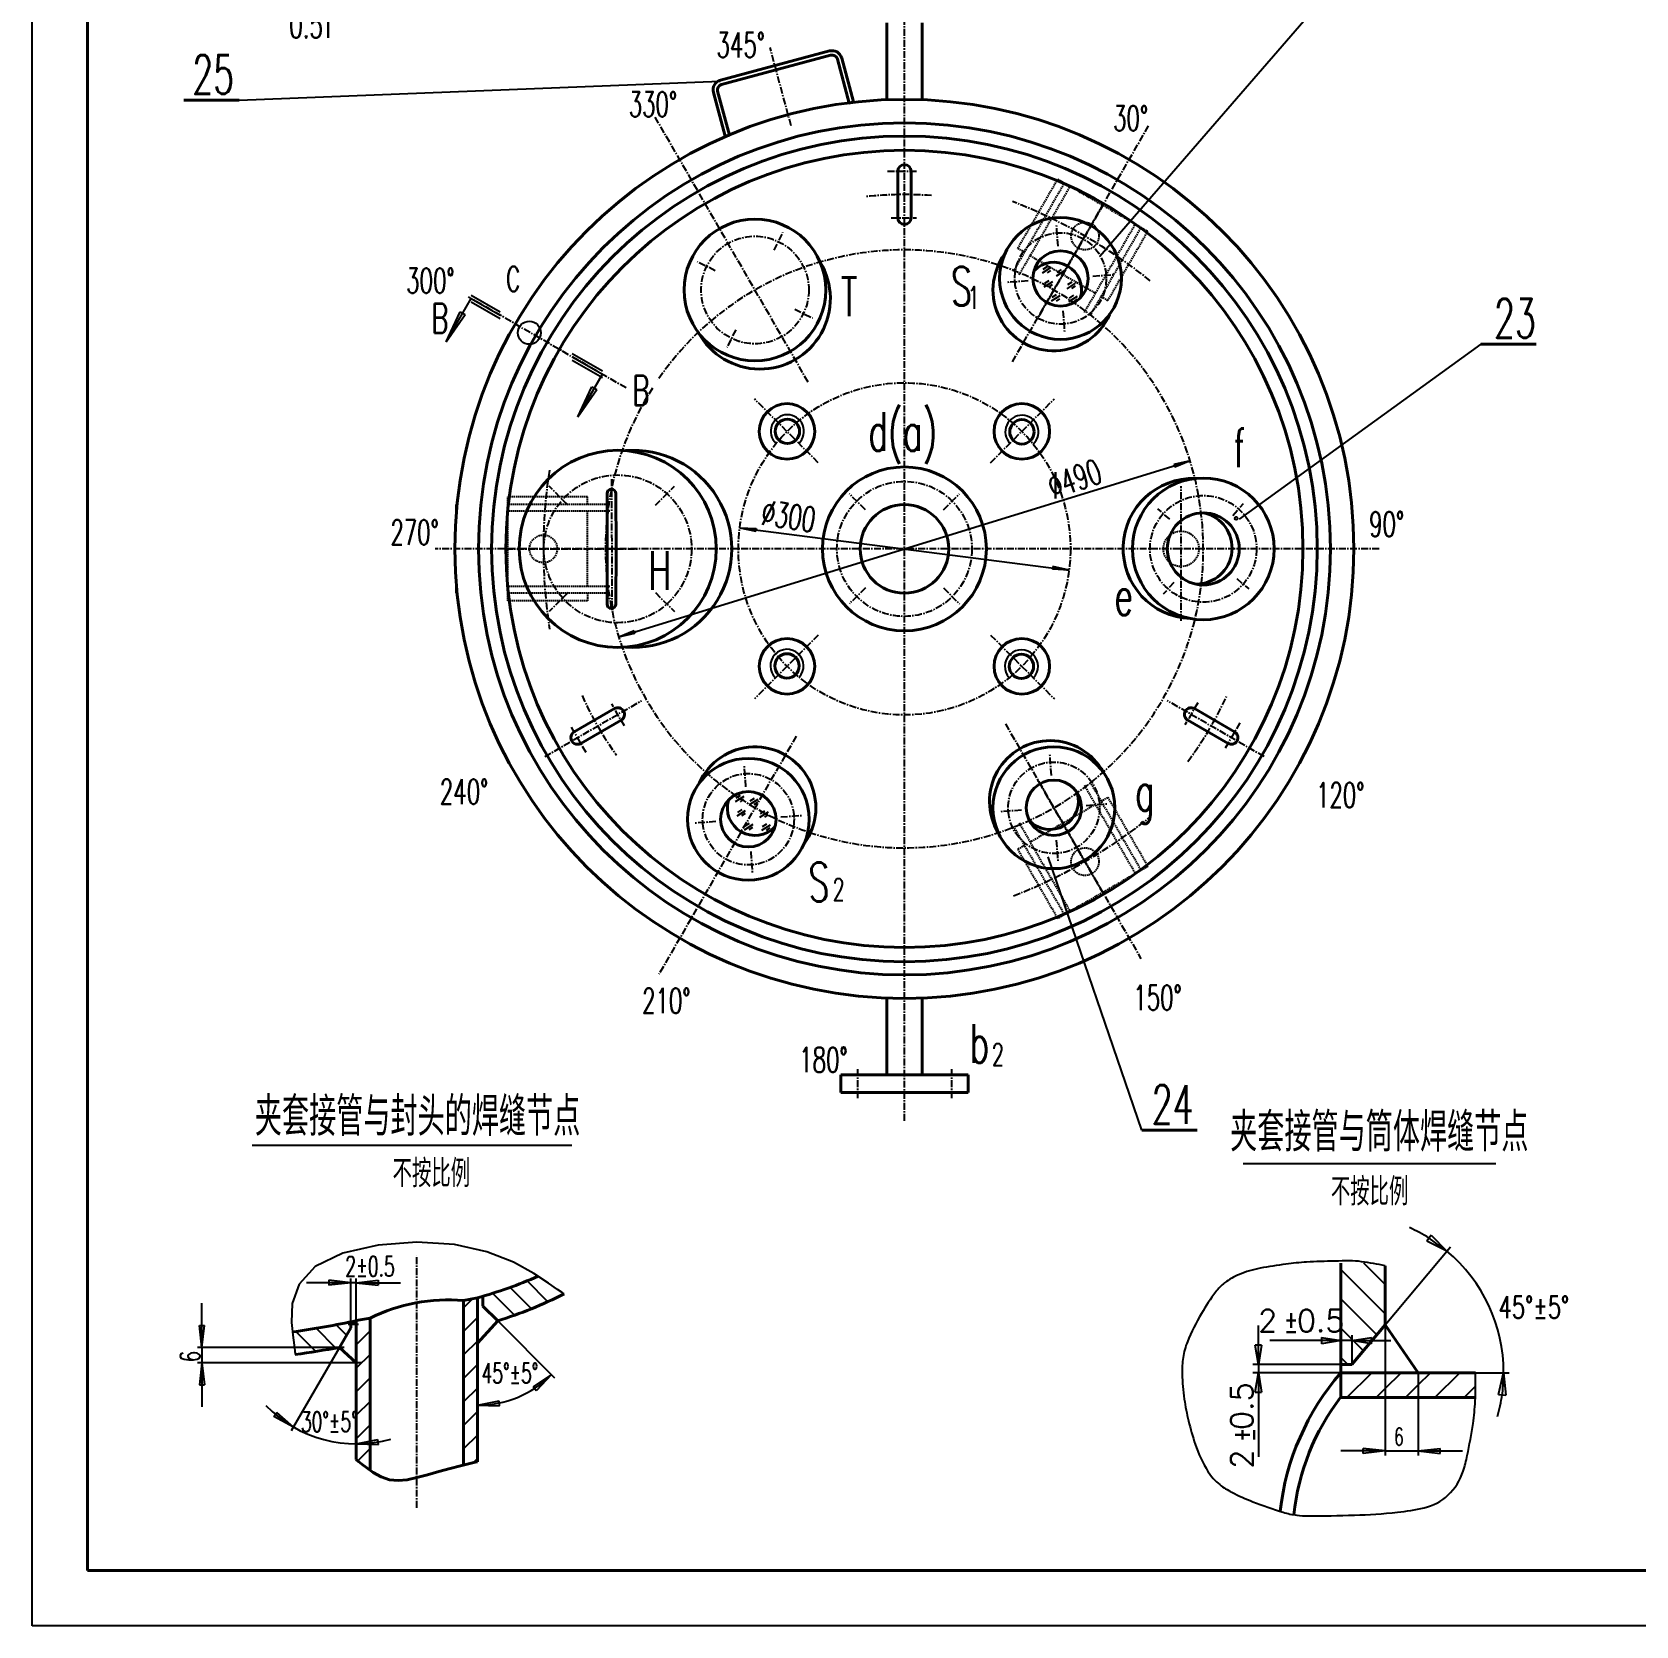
# Model space of a CAD drawing. Header units: inches. Extents: x 22 to 616, y 7 to 848.
# Drawn here: x 22.1 to 311.8, y 6.7 to 294.6 of the extents above; entities that cross this region are included whole.
import ezdxf

# ---------------------------------------------------------------- set-up
doc = ezdxf.new("R2010")
doc.units = ezdxf.units.IN
doc.header["$MEASUREMENT"] = 0
doc.linetypes.add('CENTER', pattern=[2, 1.25, -0.25, 0.25, -0.25])
doc.linetypes.add('HIDDEN', pattern=[0.375, 0.25, -0.125])
doc.layers.get('DEFPOINTS').update_dxf_attribs({"lineweight": 25})
for name, color, linetype, lineweight in [('1', 1, 'Continuous', 40), ('10', 7, 'Continuous', 25), ('2', 3, 'CENTER', 25), ('3', 5, 'HIDDEN', 25), ('4', 7, 'Continuous', 25), ('5', 7, 'Continuous', 25), ('9', 3, 'CENTER', 25)]:
    doc.layers.add(name, color=color, linetype=linetype, lineweight=lineweight)
doc.styles.add('HZ', font='txt', dxfattribs={"width": 0.5, "bigfont": 'hztxt'})
doc.styles.get("Standard").update_dxf_attribs({"font": 'txt', "bigfont": 'gbcbig.shx'})

# ---------------------------------------------------------------- blocks, each defined once
blk = doc.blocks.new('*D43')
for p, q in [((-449.228233, 59.442469), (-449.228233, 67.442469)), ((-449.228233, 59.442469), (-449.675412, 63.417394)), ((-449.675412, 63.417394), (-448.781054, 63.417394)), ((-449.228233, 59.442469), (-448.781054, 63.417394)), ((-423.495431, 59.442469), (-450.028233, 59.442469)), ((-449.228233, 59.442469), (-449.228233, 56.674755)), ((-420.323448, 56.674755), (-450.028233, 56.674755)), ((-449.228233, 56.674755), (-449.675412, 52.699829)), ((-449.228233, 56.674755), (-449.228233, 48.674755)), ((-449.228233, 56.674755), (-448.781054, 52.699829)), ((-449.675412, 52.699829), (-448.781054, 52.699829))]:
    blk.add_line(p, q)
blk = doc.blocks.new('*D40')
for p, q in [((-420.922126, 38.824764), (-421.335947, 39.157355)), ((-421.213333, 39.058809), (-421.32062, 39.145037)), ((-420.355037, 38.368992), (-420.922126, 38.824764)), ((-419.449265, 37.659565), (-420.355037, 38.368992)), ((-402.496117, 38.015912), (-404.353527, 37.536383)), ((-401.037869, 38.389103), (-402.496117, 38.015912)), ((-400.118339, 38.623965), (-401.037869, 38.389103)), ((-399.646148, 38.74457), (-400.118339, 38.623965)), ((-399.472183, 38.789004), (-399.646148, 38.74457)), ((-399.447331, 38.795351), (-399.472183, 38.789004)), ((-418.258636, 36.832488), (-419.449265, 37.659565)), ((-416.866134, 36.065744), (-418.258636, 36.832488)), ((-415.354743, 35.537319), (-416.866134, 36.065744)), ((-413.787084, 35.379508), (-415.354743, 35.537319)), ((-412.14432, 35.541844), (-413.787084, 35.379508)), ((-410.387251, 35.92817), (-412.14432, 35.541844)), ((-408.476676, 36.442328), (-410.387251, 35.92817)), ((-406.412809, 36.99652), (-408.476676, 36.442328)), ((-404.353527, 37.536383), (-406.412809, 36.99652))]:
    blk.add_line(p, q)
blk = doc.blocks.new('*D38')
for p, q in [((-395.790218, 64.229063), (-385.507769, 53.946613)), ((-386.073454, 54.512299), (-389.405865, 52.299825)), ((-388.830982, 51.614707), (-389.405865, 52.299825)), ((-386.073454, 54.512299), (-388.830982, 51.614707)), ((-399.447331, 48.972658), (-395.526506, 49.764573)), ((-395.448557, 48.873618), (-395.526506, 49.764573)), ((-399.447331, 48.972658), (-395.448557, 48.873618))]:
    blk.add_line(p, q)
blk = doc.blocks.new('*D35')
for p, q in [((-410.371391, 78.451133), (-417.385602, 77.906249)), ((-403.589628, 78.034169), (-410.371391, 78.451133)), ((-423.791637, 76.429816), (-428.748875, 74.052129)), ((-417.385602, 77.906249), (-423.791637, 76.429816)), ((-397.740275, 76.701577), (-403.589628, 78.034169)), ((-392.960673, 74.805643), (-397.740275, 76.701577)), ((-428.748875, 74.052129), (-431.658714, 70.882229)), ((-389.247504, 72.775172), (-392.960673, 74.805643)), ((-386.597452, 71.038967), (-389.247504, 72.775172)), ((-431.658714, 70.882229), (-432.890628, 67.344119)), ((-384.963595, 69.924235), (-386.597452, 71.038967)), ((-384.124587, 69.351805), (-384.963595, 69.924235)), ((-432.890628, 67.344119), (-433.056107, 63.940548)), ((-383.815478, 69.14091), (-384.124587, 69.351805)), ((-383.77132, 69.110782), (-383.815478, 69.14091)), ((-433.056107, 63.940548), (-432.766646, 61.17426)), ((-432.766646, 61.17426), (-432.525297, 59.416712)), ((-432.525297, 59.416712), (-432.349177, 58.134177)), ((-432.40136, 58.514187), (-432.3557, 58.181678))]:
    blk.add_line(p, q)
blk = doc.blocks.new('*D37')
for p, q in [((-389.68698, 66.418754), (-393.545604, 70.277378)), ((-386.720484, 67.694899), (-390.47366, 71.448074)), ((-392.757104, 65.246237), (-396.720087, 69.20922)), ((-383.852641, 69.069696), (-384.156575, 69.37363)), ((-428.633058, 58.695785), (-432.252664, 62.315391)), ((-425.018661, 59.324028), (-428.580951, 62.886319)), ((-423.107708, 61.655715), (-424.981276, 63.529284)), ((-432.318394, 58.13848), (-432.354762, 58.174848))]:
    blk.add_line(p, q)
blk = doc.blocks.new('*D36')
for p, q in [((-422.335947, 72.510756), (-430.335947, 72.510756)), ((-422.335947, 72.510756), (-426.310872, 72.957936)), ((-426.310872, 72.957936), (-426.310872, 72.063577)), ((-422.335947, 72.510756), (-426.310872, 72.063577)), ((-422.335947, 64.054898), (-422.335947, 73.310756)), ((-421.335947, 72.510756), (-422.335947, 72.510756)), ((-421.335947, 64.265415), (-421.335947, 73.310756)), ((-421.335947, 72.510756), (-417.361022, 72.957936)), ((-421.335947, 72.510756), (-413.335947, 72.510756)), ((-421.335947, 72.510756), (-417.361022, 72.063577)), ((-417.361022, 72.957936), (-417.361022, 72.063577))]:
    blk.add_line(p, q)
blk = doc.blocks.new('*D39')
for p, q in [((-424.385526, 59.442469), (-433.093947, 44.359042)), ((-436.206506, 46.965479), (-435.693523, 47.698094)), ((-432.693947, 45.051863), (-436.206506, 46.965479)), ((-432.693947, 45.051863), (-435.693523, 47.698094)), ((-421.335947, 47.444868), (-421.335947, 41.208496)), ((-421.335947, 42.008496), (-417.415122, 42.800411)), ((-421.335947, 42.008496), (-417.337173, 41.909456)), ((-417.337173, 41.909456), (-417.415122, 42.800411))]:
    blk.add_line(p, q)
blk = doc.blocks.new('*D41')
for p, q in [((-400.265321, 68.247601), (-401.947331, 66.565591)), ((-421.1906, 64.292885), (-421.335947, 64.147537)), ((-399.447331, 64.82295), (-401.947331, 62.32295)), ((-418.835947, 62.404897), (-421.335947, 59.904897)), ((-418.835947, 58.162256), (-421.335947, 55.662256)), ((-399.447331, 60.580309), (-401.947331, 58.080309)), ((-399.447331, 56.337669), (-401.947331, 53.837669)), ((-418.835947, 53.919615), (-421.335947, 51.419615)), ((-418.835947, 49.676975), (-421.335947, 47.176975)), ((-399.447331, 52.095028), (-401.947331, 49.595028)), ((-399.447331, 47.852387), (-401.947331, 45.352387)), ((-418.835947, 45.434334), (-421.335947, 42.934334)), ((-399.447331, 43.609747), (-401.947331, 41.109747)), ((-399.447331, 39.367106), (-400.215215, 38.599222))]:
    blk.add_line(p, q)
blk = doc.blocks.new('*D42')
blk.add_line((-418.835947, 41.191693), (-421.077778, 38.949863))
blk = doc.blocks.new('*D44')
for p, q in [((-506.797982, 72.961095), (-506.797982, 49.371025)), ((-500.797982, 64.310574), (-500.797982, 49.371025)), ((-506.797982, 50.171025), (-514.797982, 50.171025)), ((-506.797982, 50.171025), (-510.772907, 50.618204)), ((-510.772907, 49.723846), (-510.772907, 50.618204)), ((-506.797982, 50.171025), (-510.772907, 49.723846)), ((-506.797982, 50.171025), (-500.797982, 50.171025)), ((-500.797982, 50.171025), (-496.823057, 50.618204)), ((-500.797982, 50.171025), (-492.797982, 50.171025)), ((-500.797982, 50.171025), (-496.823057, 49.723846)), ((-496.823057, 49.723846), (-496.823057, 50.618204))]:
    blk.add_line(p, q)
blk = doc.blocks.new('_CLOSED')
at = {"color": 0, "linetype": 'ByBlock'}
for p, q in [((-1, 0.167), (0, 0)), ((-1, 0.167), (-1, -0.167)), ((0, 0), (-1, -0.167)), ((0, 0), (-1, 0))]:
    blk.add_line(p, q, dxfattribs=at)
blk = doc.blocks.new('*D24')
for p, q in [((-488.675491, -23.021477), (-385.44954, 8.733885)), ((-385.44954, 8.733885), (-388.380277, 8.092963)), ((-385.44954, 8.733885), (-388.233769, 7.616715)), ((-388.380277, 8.092963), (-388.233769, 7.616715)), ((-488.675491, -23.021477), (-485.891262, -21.904307)), ((-488.675491, -23.021477), (-485.744754, -22.380554)), ((-485.891262, -21.904307), (-485.744754, -22.380554))]:
    blk.add_line(p, q)
blk = doc.blocks.new('*D22')
for p, q in [((-503.371162, 31.739519), (-497.872193, 28.564688)), ((-503.371162, 31.139519), (-497.872193, 27.964688)), ((-503.371162, 30.539519), (-497.872193, 27.364688)), ((-502.316495, 20.266931), (-497.872193, 27.964688)), ((-502.316495, 20.266931), (-499.758374, 25.694271)), ((-502.316495, 20.266931), (-498.895341, 25.195999)), ((-499.758374, 25.694271), (-498.895341, 25.195999))]:
    blk.add_line(p, q)
blk = doc.blocks.new('*D21')
for p, q in [((-526.111667, 33.816918), (-521.585888, 41.655796)), ((-521.585888, 42.255796), (-516.367816, 39.243141)), ((-521.585888, 41.655796), (-516.367816, 38.643141)), ((-521.585888, 41.055796), (-516.367816, 38.043141)), ((-526.111667, 33.816918), (-523.553546, 39.244258)), ((-526.111667, 33.816918), (-522.690513, 38.745985)), ((-523.553546, 39.244258), (-522.690513, 38.745985))]:
    blk.add_line(p, q)
blk = doc.blocks.new('*D23')
for p, q in [((-466.818122, -3.322294), (-407.306909, -10.965297)), ((-466.818122, -3.322294), (-463.821104, -3.456017)), ((-466.818122, -3.322294), (-463.884576, -3.950231)), ((-463.821104, -3.456017), (-463.884576, -3.950231)), ((-410.240455, -10.33736), (-410.303927, -10.831574)), ((-407.306909, -10.965297), (-410.303927, -10.831574)), ((-407.306909, -10.965297), (-410.240455, -10.33736))]:
    blk.add_line(p, q)

msp = doc.modelspace()

# ---------------------------------------------------------------- hatches: boundary and pattern name
h = msp.add_hatch()
h.set_pattern_fill('ANSI37', color=256, scale=3, style=0)
h.set_pattern_definition([(45, (513.71033, 157.01495), (-0.26516504, 0.26516504), []), (135, (513.71033, 157.01495), (-0.26516504, -0.26516504), [])])
h.paths.add_polyline_path([(80.64238, 61.83895), (80.62269, 61.85727, -0.001512989), (79.65222, 61.653), (79.64238, 61.64161), (79.64238, 61.22811), (80.64238, 61.22811)])
at = {"layer": '4', "linetype": 'Continuous'}
h = msp.add_hatch(dxfattribs=at)
h.set_pattern_fill('ANSI31', color=256, scale=30, angle=90, style=0)
h.set_pattern_definition([(135, (785.0518, 170.3666), (-2.65165, -2.65165), [])])
h.paths.add_polyline_path([(258.52181, 53.96501), (260.52181, 53.96501), (266.52181, 61.11554), (266.52181, 71.7669, 0.022522047), (264.74465, 72.07653, 0.048690547), (258.52181, 72.26424)])

# ---------------------------------------------------------------- linework, layer by layer
for p, q in [((22.06711, 6.72181), (22.06711, 847.72181)), ((256.20003, 301.63075), (214.99192, 254.06018)), ((59.47175, 282.3165), (146.36835, 285.78079)), ((205.50239, 252.27628), (204.70663, 251.77039)), ((206.14468, 252.07858), (204.58416, 251.09397)), ((206.41845, 249.50765), (204.85793, 248.52305)), ((205.77617, 249.70535), (204.9804, 249.19947)), ((206.08993, 251.55892), (205.46024, 251.12132)), ((208.66342, 251.53157), (207.1029, 250.54696)), ((208.02113, 251.72927), (207.22537, 251.22338)), ((208.60866, 251.01192), (207.97898, 250.57431)), ((210.55247, 249.2615), (208.99195, 248.27689)), ((209.91018, 249.4592), (209.11442, 248.95331)), ((206.3637, 248.988), (205.73402, 248.55039)), ((207.75996, 246.99143), (206.19943, 246.00682)), ((207.11767, 247.18913), (206.32191, 246.68324)), ((207.7052, 246.47178), (207.07552, 246.03417)), ((210.881, 246.88203), (209.32048, 245.89742)), ((210.23872, 247.07973), (209.44295, 246.57384)), ((210.49772, 248.74185), (209.86803, 248.30424)), ((210.82625, 246.36238), (210.19656, 245.92477)), ((283.83499, 238.23504), (240.13833, 206.63133)), ((150.65488, 156.55646), (149.09436, 155.57185)), ((150.01259, 156.75416), (149.21683, 156.24827)), ((150.92866, 153.98554), (149.36813, 153.00093)), ((150.28637, 154.18324), (149.49061, 153.67735)), ((150.60013, 156.03681), (149.97044, 155.5992)), ((153.17362, 156.00945), (151.6131, 155.02485)), ((152.53133, 156.20715), (151.73557, 155.70127)), ((153.11887, 155.4898), (152.48918, 155.0522)), ((155.06267, 153.73938), (153.50215, 152.75478)), ((154.42039, 153.93708), (153.62462, 153.4312)), ((150.8739, 153.46588), (150.24422, 153.02828)), ((152.27016, 151.46931), (150.70964, 150.48471)), ((151.62787, 151.66701), (150.83211, 151.16113)), ((152.21541, 150.94966), (151.58572, 150.51206)), ((155.3912, 151.35991), (153.83068, 150.3753)), ((154.74892, 151.55761), (153.95315, 151.05172)), ((155.00792, 153.21973), (154.37823, 152.78212)), ((155.33645, 150.84026), (154.70677, 150.40265)), ((222.5792, 96.24942), (205.62802, 145.64893)), ((61.82315, 93.57839), (119.56715, 93.57839)), ((240.85879, 90.27751), (286.54579, 90.27751)), ((79.15616, 61.22811), (81.03335, 61.22811)), ((616.06711, 6.72181), (22.06711, 6.72181))]:
    msp.add_line(p, q)
at = {"color": 0, "linetype": 'ByBlock'}
for p, q in [((266.52181, 61.11554), (278.33898, 75.1987)), ((243.62532, 57.46501), (243.62532, 60.96501)), ((255.02181, 58.26331), (245.72091, 58.26331)), ((258.52181, 52.19074), (258.52181, 59.26331)), ((260.56421, 58.26331), (258.52181, 58.26331)), ((260.56421, 54.01555), (260.56421, 59.26331)), ((264.06421, 58.26331), (267.56421, 58.26331)), ((258.52181, 53.96501), (242.62532, 53.96501)), ((258.52181, 52.46501), (242.62532, 52.46501)), ((243.62532, 53.96501), (243.62532, 52.46501)), ((282.8449, 52.46501), (288.93987, 52.46501)), ((243.62532, 48.96501), (243.62532, 37.26572))]:
    msp.add_line(p, q, dxfattribs=at)
msp.add_lwpolyline([(266.52181, 71.7669, 0.01892573), (262.27968, 72.51738, 0.036993194), (260.07789, 72.65694, 0.004470575), (254.83171, 72.55413, 0.009410275), (252.34153, 72.43612, 0.01613214), (248.59857, 72.06648, 0.01286995), (243.94206, 71.33203, 0.0525011), (240.19044, 70.22442, 0.066935044), (237.53193, 68.68222, 0.065371864), (235.92796, 67.06379, 0.03168017), (233.33219, 63.16177, 0.032142875), (230.80945, 58.06239, 0.061989259), (230.0166, 55.21232, 0.044263724), (229.84141, 52.24828, 0.028783066), (230.23764, 47.70451, 0.023580762), (231.00344, 43.75851, 0.021550536), (232.22699, 39.53424, 0.055125627), (234.50869, 34.62621, 0.093797165), (236.64777, 32.24725, 0.043389899), (238.82362, 30.8689, 0.02682622), (242.61582, 29.1558, 0.018601761), (248.11215, 27.25186, 0.043062401), (250.57322, 26.7268, 0.031040745), (252.5794, 26.60213, 0.007435589), (260.96205, 26.7268, 0.018759946), (268.73732, 27.25053, 0.029912641), (273.56127, 28.05171, 0.132839352), (277.88383, 30.3491, 0.126620794), (280.63452, 34.67624, 0.027963094), (281.37518, 37.47818, 0.013727415), (282.40283, 43.28815, 0.024874341), (282.80035, 47.3367, 0.019726263), (282.8449, 52.46501)], format="xyb")
for centre, radius in [((111.91092, 240.30946), 2.08325), ((239.6373, 206.7879), 0.25)]:
    msp.add_circle(centre, radius)
for centre, radius, start, end in [((158.53532, 222.50138), 3, 313.8514973, 226.9365492), ((200.90113, 222.41635), 3, 312.8333183, 223.8514973), ((158.45028, 180.13557), 3, 316.9365608, 226.1484999), ((200.8161, 180.05053), 3, 316.1484999, 222.8333304), ((102.531, 65.48224), 18.91352, 270, 315), ((80.64238, 62.32056), 22.716, 224.021307, 285.978693)]:
    msp.add_arc(centre, radius, start, end)
for start, end in [(57.9984491, 65.9969005), (0, 49.9999978), (344.0030973, 352.0015487)]:
    msp.add_arc((259.26316, 52.46501), 28.67672, start, end, dxfattribs=at)
at = {"layer": '1'}
for p, q in [((32.06711, 16.72181), (32.06711, 822.72181)), ((176.4757, 296.27596), (176.4757, 282.41288)), ((182.8757, 296.27596), (182.8757, 282.41288)), ((146.43256, 285.9313), (166.13745, 291.21121)), ((146.63962, 285.15856), (166.3445, 290.43847)), ((168.34199, 289.93841), (170.4643, 282.01782)), ((167.56925, 289.73136), (169.69156, 281.81077)), ((49.47175, 282.3165), (59.47175, 282.3165)), ((147.28208, 275.80616), (145.15977, 283.72676)), ((148.05483, 276.01322), (145.93251, 283.93381)), ((169.69156, 281.81077), (170.4643, 282.01782)), ((147.28208, 275.80616), (148.05483, 276.01322)), ((178.4757, 269.47596), (178.4757, 261.07596)), ((180.8757, 261.07596), (180.8757, 269.47596)), ((283.83499, 238.23504), (293.83499, 238.23504)), ((98.77571, 209.27596), (98.77571, 208.07596)), ((125.94018, 211.25209), (125.99277, 201.27596)), ((127.5402, 211.25209), (127.59279, 201.27596)), ((125.94018, 191.29983), (125.99277, 201.27596)), ((127.5402, 191.29983), (127.59279, 201.27596)), ((98.77571, 193.27596), (98.77571, 194.47596)), ((127.28738, 172.41519), (120.01277, 168.21519)), ((239.33864, 168.21519), (232.06402, 172.41519)), ((121.21277, 166.13673), (128.48738, 170.33673)), ((230.86402, 170.33673), (238.13864, 166.13673)), ((176.4757, 106.27596), (176.4757, 120.13904)), ((182.8757, 106.27596), (182.8757, 120.13904)), ((191.1757, 106.27596), (168.1757, 106.27596)), ((168.1757, 106.27596), (168.1757, 103.07596)), ((191.1757, 103.07596), (191.1757, 106.27596)), ((168.1757, 103.07596), (191.1757, 103.07596)), ((222.5792, 96.24942), (232.5792, 96.24942)), ((258.52181, 72.26424), (258.52181, 52.46501)), ((266.52181, 61.11554), (266.52181, 71.7669)), ((100.031, 65.52578), (102.531, 65.99826)), ((100.031, 65.52578), (100.031, 35.75242)), ((102.531, 36.39142), (102.531, 65.99826)), ((103.531, 64.48224), (103.531, 66.28252)), ((106.18811, 61.82513), (103.531, 64.48224)), ((79.64238, 60.58851), (79.64238, 61.65096)), ((80.64238, 61.86148), (83.14238, 62.33396)), ((80.64238, 36.75342), (80.64238, 61.86148)), ((83.14238, 62.33396), (83.14238, 34.82959)), ((106.18811, 61.82513), (102.531, 57.80346)), ((260.52181, 53.96501), (266.52181, 61.11554)), ((266.52181, 61.11554), (272.52181, 52.46501)), ((77.5928, 57.03853), (79.64238, 60.58851)), ((77.5928, 57.03853), (80.64238, 54.27082)), ((260.52181, 53.96501), (258.52181, 53.96501)), ((282.8449, 52.46501), (258.52181, 52.46501)), ((258.52181, 52.46501), (258.52181, 47.96501)), ((258.52181, 47.96501), (282.82757, 47.96501)), ((606.06711, 16.72181), (32.06711, 16.72181))]:
    msp.add_line(p, q, dxfattribs=at)
for centre, radius in [((179.6757, 201.27596), 81.2), ((179.6757, 201.27596), 76.95576), ((179.6757, 201.27596), 74.57883), ((179.6757, 201.27596), 72), ((152.6757, 248.04133), 12.8), ((207.8757, 250.11979), 11), ((207.8757, 250.11979), 5), ((158.4625, 222.48916), 5.01758), ((200.88891, 222.48916), 5.01758), ((158.53532, 222.50138), 2.2), ((200.90113, 222.41635), 2.2), ((127.8757, 201.27596), 17.8), ((179.6757, 201.27596), 14.8), ((233.6757, 201.27596), 12.8), ((179.6757, 201.27596), 8), ((233.6757, 201.27596), 6.5), ((158.4625, 180.06275), 5.01758), ((200.88892, 180.06275), 5.01758), ((158.45028, 180.13557), 2.2), ((200.8161, 180.05053), 2.2), ((206.6757, 154.51059), 11), ((151.4757, 152.43212), 11), ((206.6757, 154.51059), 5), ((151.4757, 152.43212), 5)]:
    msp.add_circle(centre, radius, dxfattribs=at)
for centre, radius, start, end in [((166.60332, 289.47254), 1.8, 15, 105), ((166.60332, 289.47254), 1, 15, 105), ((146.89843, 284.19263), 1.8, 105, 195), ((146.89843, 284.19263), 1, 105, 195), ((179.6757, 269.47596), 1.2, 0, 180), ((179.6757, 261.07596), 1.2, 180, 0), ((153.58275, 246.47029), 12.71325, 208.66115, 31.33885), ((206.6757, 248.04133), 11, 143.737087, 336.262913), ((206.6757, 248.04133), 5, 343.88654, 136.11346), ((130.6757, 201.27596), 17.8, 265.488931, 94.511069), ((126.74019, 211.25209), 0.80001, 0, 180), ((231.84113, 201.34568), 12.659, 88.093803, 267.5533), ((232.36535, 201.41639), 6.51468, 270.32899, 77.436457), ((126.74019, 191.29983), 0.80001, 180, 0), ((127.88738, 171.37596), 1.2, 300, 120), ((231.46402, 171.37596), 1.2, 60, 240), ((120.61277, 167.17596), 1.2, 120, 300), ((238.73864, 167.17596), 1.2, 240, 60), ((152.6757, 154.51059), 11, 323.737087, 156.262913), ((205.99004, 155.69819), 10.94567, 28.68626, 211.31374), ((205.97704, 155.7207), 5.1289, 223.138662, 16.861338), ((152.6757, 154.51059), 5, 163.88654, 316.11346), ((80.07026, 146.91327), 83.97454, 285.513822, 293.450623), ((82.71074, 136.86317), 78.62502, 287.373489, 296.837571), ((97.47636, 32.76629), 32.85894, 85.541017, 115.863445), ((46.38498, 222.11062), 163.86993, 277.968322, 282.099093), ((46.38498, 222.11062), 167.99619, 277.953032, 280.70574), ((293.52419, 22.21098), 46.26525, 139.16176, 173.5295708), ((292.34598, 22.21098), 42.58433, 142.587949, 173.8026065)]:
    msp.add_arc(centre, radius, start, end, dxfattribs=at)
at = {"layer": '2'}
for p, q in [((179.6757, 97.95049), (179.6757, 303.54042)), ((159.20618, 277.66926), (155.4149, 291.81852)), ((162.27356, 231.41735), (134.63952, 279.28092)), ((199.18394, 235.06522), (223.79358, 277.69037)), ((176.60402, 269.47596), (181.8757, 269.47596)), ((177.26574, 261.07596), (181.8757, 261.07596)), ((215.67571, 263.62979), (203.74055, 242.95747)), ((156.16262, 255.21601), (157.73132, 258.44378)), ((207.44322, 255.97162), (207.16714, 259.70702)), ((145.50103, 251.52824), (142.27325, 253.09695)), ((202.02388, 249.6873), (198.28848, 249.41123)), ((213.72753, 250.55228), (217.46293, 250.82835)), ((129.38205, 230.35184), (100.9193, 246.78482)), ((159.85038, 244.55442), (163.07816, 242.98571)), ((208.30819, 244.26796), (208.58426, 240.53256)), ((149.18879, 240.86665), (147.62008, 237.63888)), ((164.10661, 216.84505), (152.56735, 228.38431)), ((195.2448, 216.84505), (206.78406, 228.38432)), ((118.90901, 209.15973), (115.47881, 212.58993)), ((126.7264, 213.86897), (126.85121, 190.19241)), ((134.67655, 209.15973), (138.10676, 212.58993)), ((229.6757, 188.26722), (229.6757, 212.613)), ((172.61681, 208.33485), (169.72853, 211.22313)), ((186.73459, 208.33485), (189.62288, 211.22313)), ((239.01408, 207.32649), (240.90891, 209.47409)), ((227.62517, 206.61434), (225.47757, 208.50916)), ((265.4349, 201.27596), (94.91671, 201.27596)), ((107.6757, 201.27596), (131.54604, 201.27596)), ((172.61681, 194.21707), (169.72853, 191.32878)), ((186.73459, 194.21707), (189.62288, 191.32878)), ((228.33732, 195.22543), (226.4425, 193.07782)), ((239.72623, 195.93758), (241.87384, 194.04275)), ((118.90901, 193.39219), (115.47881, 189.96198)), ((134.67655, 193.39219), (138.10676, 189.96198)), ((164.10661, 185.70686), (152.56735, 174.1676)), ((195.24481, 185.70686), (206.78407, 174.1676)), ((114.70066, 163.7626), (132.18344, 173.85629)), ((129.09237, 169.28887), (126.78738, 173.28121)), ((244.65075, 163.7626), (227.16797, 173.85629)), ((232.66901, 173.46305), (230.36402, 169.4707)), ((122.14861, 164.5158), (119.51277, 169.08121)), ((197.91645, 169.68207), (222.41844, 127.24337)), ((240.27448, 169.83611), (237.63864, 165.2707)), ((160.13414, 167.42897), (135.33076, 124.46825)), ((206.24322, 160.36241), (205.96714, 164.09781)), ((151.04322, 158.28395), (150.76714, 162.01935)), ((215.67571, 138.92212), (203.74054, 159.59444)), ((200.82388, 154.0781), (197.08848, 153.80203)), ((212.52753, 154.94307), (216.26293, 155.21914)), ((145.62388, 151.99964), (141.88848, 151.72357)), ((157.32753, 152.86461), (161.06293, 153.14068)), ((207.10819, 148.65876), (207.38426, 144.92336)), ((151.90819, 146.5803), (152.18426, 142.8449)), ((171.1757, 107.27596), (171.1757, 102.07596)), ((188.1757, 107.27596), (188.1757, 102.07596))]:
    msp.add_line(p, q, dxfattribs=at)
for centre, radius in [((207.8757, 250.11979), 8.25758), ((152.6757, 248.04133), 9.71638), ((179.6757, 201.27596), 30), ((127.8757, 201.27596), 13.34469), ((179.67571, 201.27596), 12.19524), ((233.6757, 201.27596), 9.62434), ((206.6757, 154.51059), 8.25758), ((151.4757, 152.43212), 8.25758)]:
    msp.add_circle(centre, radius, dxfattribs=at)
for centre, radius, start, end in [((179.6757, 201.27596), 64, 85.631503, 96.197994), ((165.84436, 177.31935), 92.9, 51.17984, 68.971595), ((179.6757, 201.27596), 54, 147.492255, 145.591934), ((207.33841, 201.27596), 92.9, 171.17984, 188.971595), ((179.6757, 201.27596), 64, 204.474176, 215.638402), ((179.6757, 201.27596), 64, 323.125064, 335.347046), ((165.84435, 225.23256), 92.9, 291.17984, 308.971595)]:
    msp.add_arc(centre, radius, start, end, dxfattribs=at)
at = {"layer": '3'}
for p, q in [((199.36615, 251.3808), (208.58446, 267.34737)), ((200.15372, 255.5449), (207.37202, 268.04737)), ((200.40538, 250.7808), (209.62369, 266.74737)), ((207.37202, 268.04737), (223.6533, 258.64737)), ((212.18333, 243.9808), (221.40163, 259.94737)), ((213.22256, 243.3808), (222.44086, 259.34737)), ((216.435, 246.14491), (223.6533, 258.64737)), ((201.36615, 254.84491), (200.15372, 255.5449)), ((202.40538, 254.2449), (214.18333, 247.4449)), ((215.22256, 246.8449), (216.435, 246.14491)), ((108.00181, 191.87596), (108.00181, 210.67596)), ((122.43842, 210.67596), (108.00181, 210.67596)), ((126.43842, 209.27596), (108.00181, 209.27596)), ((122.43842, 209.27596), (122.43842, 210.67596)), ((126.43842, 208.07596), (108.00181, 208.07596)), ((122.43842, 194.47596), (122.43842, 208.07596)), ((126.43842, 194.47596), (108.00181, 194.47596)), ((126.43842, 193.27596), (108.00181, 193.27596)), ((122.43842, 191.87596), (108.00181, 191.87596)), ((122.43842, 193.27596), (122.43842, 191.87596)), ((212.18332, 158.57111), (221.40163, 142.60454)), ((213.22255, 159.17111), (222.44086, 143.20454)), ((214.18332, 155.10701), (202.40538, 148.30701)), ((215.22256, 155.70701), (216.43499, 156.40701)), ((216.43499, 156.40701), (223.65329, 143.90454)), ((199.36615, 151.17111), (208.58445, 135.20454)), ((200.40538, 151.77111), (209.62368, 135.80454)), ((201.36615, 147.70701), (200.15371, 147.00701)), ((200.15371, 147.00701), (207.37202, 134.50454)), ((223.65329, 143.90454), (207.37202, 134.50454))]:
    msp.add_line(p, q, dxfattribs=at)
for centre, radius in [((212.29436, 257.77311), 2.5), ((114.43841, 201.27596), 2.5), ((229.6757, 201.27596), 3.2), ((212.29435, 144.7788), 2.5)]:
    msp.add_circle(centre, radius, dxfattribs=at)
at = {"layer": '4', "linetype": 'Continuous'}
for p, q in [((258.52181, 52.19074), (258.79608, 52.46501)), ((259.59938, 47.96501), (264.09938, 52.46501)), ((266.52181, 49.58414), (269.40268, 52.46501)), ((272.52181, 50.28084), (274.70598, 52.46501)), ((275.50928, 47.96501), (280.00928, 52.46501)), ((264.90268, 47.96501), (266.52181, 49.58414)), ((270.20598, 47.96501), (272.52181, 50.28084)), ((280.81258, 47.96501), (282.87418, 50.02661))]:
    msp.add_line(p, q, dxfattribs=at)
at = {"layer": '9'}
msp.add_line((91.58669, 28.07342), (91.58669, 73.59344), dxfattribs=at)
at = {"layer": 'DEFPOINTS', "color": 0, "linetype": 'ByBlock'}
for p in [(283.2222, 68.22313), (266.52181, 61.11554), (260.56421, 58.26331), (243.62532, 53.96501), (258.52181, 53.96501), (258.52181, 52.46501), (258.52181, 52.46501), (258.52181, 52.19074), (260.52181, 53.96501), (260.56421, 54.01555), (282.8449, 52.46501)]:
    msp.add_point(p, dxfattribs=at)

# ---------------------------------------------------------------- block references
for name, p in [('*D21', (622.98781, 204.85038)), ('*D22', (622.98781, 204.85038)), ('*D24', (616.73822, 208.41975)), ('*D23', (616.73822, 208.41975)), ('*D35', (501.97833, -2.40393)), ('*D37', (501.97833, -2.40393)), ('*D36', (501.97833, -3.80561)), ('*D43', (501.97833, -2.40393)), ('*D41', (501.97833, -2.40393)), ('*D38', (501.97833, -2.40393)), ('*D44', (773.31979, -11.84556)), ('*D39', (501.97833, -2.40393)), ('*D42', (501.97833, -2.40393))]:
    msp.add_blockref(name, p)
at = {"color": 0, "linetype": 'ByBlock'}
for p, xscale, yscale, zscale, rotation in [((277.69619, 74.43265), 4.000000000000016, 4, 4, 323.9992234718341), ((260.56421, 58.26331), 3.5, 3.5, 3.5, 180), ((243.62532, 53.96501), 3.5, 3.5, 3.5, 270), ((243.62532, 52.46501), 3.5, 3.5, 3.5, 90), ((287.93987, 52.46501), 3.999999999999985, 4, 4, 86.00077433616241)]:
    msp.add_blockref('_CLOSED', p, dxfattribs=dict(at, xscale=xscale, yscale=yscale, zscale=zscale, rotation=rotation))
at = {"color": 0, "linetype": 'ByBlock', "xscale": 3.5, "yscale": 3.5, "zscale": 3.5}
msp.add_blockref('_CLOSED', (258.52181, 58.26331), dxfattribs=at)
at = {"layer": '1'}
msp.add_blockref('*D40', (501.97833, -2.40393), dxfattribs=at)

# ---------------------------------------------------------------- texts
for s, height, width, p in [('345%%d', 4.5, 0.63, (145.71517, 290.06089)), ('330%%d', 4.5, 0.63, (129.85424, 279.335)), ('30%%d', 4.5, 0.63, (217.37717, 276.80892)), ('300%%d', 4.5, 0.63, (89.64637, 247.48023)), ('270%%d', 4.5, 0.63, (86.7912, 202.0071)), ('90%%d', 4.5, 0.63, (263.63351, 203.49004)), ('240%%d', 4.5, 0.63, (95.72917, 155.16377)), ('120%%d', 4.5, 0.63, (254.03477, 154.54512)), ('210%%d', 4.5, 0.63, (132.27266, 117.40222)), ('150%%d', 4.5, 0.63, (221.02234, 117.96461)), ('180%%d', 4.5, 0.63, (160.65801, 106.72725)), ('2%%P0.5', 3.6, 0.63, (78.64436, 69.87542)), ('45%%d%%p5%%D', 4, 0.7, (287.02935, 62.29967)), ('45%%d', 3.6, 0.63, (103.27213, 50.56264)), ('%%P5%%d', 3.6, 0.63, (108.27213, 50.56264)), ('30%%d', 3.6, 0.63, (70.64436, 41.80272)), ('%%P5%%d', 3.6, 0.63, (75.64436, 41.80272)), ('6', 3.15, 0.63, (268.15462, 39.32547))]:
    msp.add_text(s, height=height, dxfattribs=dict(width=width)).set_placement(p)
at = {"width": 0.63}
for s, height, rotation, p in [('%%C490', 4.5, 18.878727, (206.54526, 210.20753)), ('%%C300', 4.5, 351.325145, (153.61446, 205.70617)), ('6', 3.6, 90, (52.43696, 54.41295))]:
    msp.add_text(s, height=height, rotation=rotation, dxfattribs=at).set_placement(p)
at = {"color": 0, "linetype": 'ByBlock', "insert": (251.37358, 61.85464), "char_height": 4, "attachment_point": 5}
msp.add_mtext('\\A1;2 0.5', dxfattribs=at)
at = {"color": 0, "linetype": 'ByBlock', "insert": (240.62532, 42.91234), "char_height": 4, "attachment_point": 5, "rotation": 90}
msp.add_mtext('\\A1;2 0.5', dxfattribs=at)
at = {"layer": '1', "width": 0.63}
for s, height, p in [('25', 7, (51.01295, 283.4724)), ('C', 4.5, (107.72209, 247.7849)), ('S', 7, (188.09635, 245.21164)), ('T', 7, (168.18066, 243.31944)), ('1', 4, (191.1066, 244.64032)), ('23', 7, (286.1922, 239.41364)), ('B', 5.4, (94.19136, 240.21939)), ('B', 5.4, (130.52475, 227.19361)), ('d(a)', 7, (173.13122, 218.97658)), ('f', 7, (239.10279, 216.03495)), ('H', 7, (133.41766, 193.85797)), ('e', 7, (217.57883, 189.29588)), ('g', 7, (221.32844, 153.96108)), ('S', 7, (162.34024, 137.60792)), ('2', 4, (166.70461, 137.76217)), ('b', 7, (191.43797, 108.43979)), ('2', 4, (195.48469, 107.92821)), ('24', 7, (224.34711, 97.42803))]:
    msp.add_text(s, height=height, dxfattribs=at).set_placement(p)
at = {"layer": '1', "style": 'HZ', "width": 0.7}
for s, p in [('夹套接管与封头的焊缝节点', (62.31998, 95.24409)), ('夹套接管与筒体焊缝节点', (238.52763, 92.41908))]:
    msp.add_text(s, height=7, dxfattribs=at).set_placement(p)
at = {"layer": '10', "style": 'HZ', "width": 0.7}
for p in [(87.20315, 85.96439), (256.72279, 82.66351)]:
    msp.add_text('不按比例', height=5, dxfattribs=at).set_placement(p)
at = {"layer": '4', "linetype": 'Continuous', "width": 0.7}
msp.add_text('%%P', height=4, dxfattribs=at).set_placement((248.22651, 59.7818))
msp.add_text('%%P', height=4, rotation=90, dxfattribs=at).set_placement((242.83947, 39.8926))
at = {"layer": '5', "width": 0.63}
msp.add_text('0.5T', height=4.5, dxfattribs=at).set_placement((68.53731, 293.57487))

doc.saveas('drawing.dxf')
